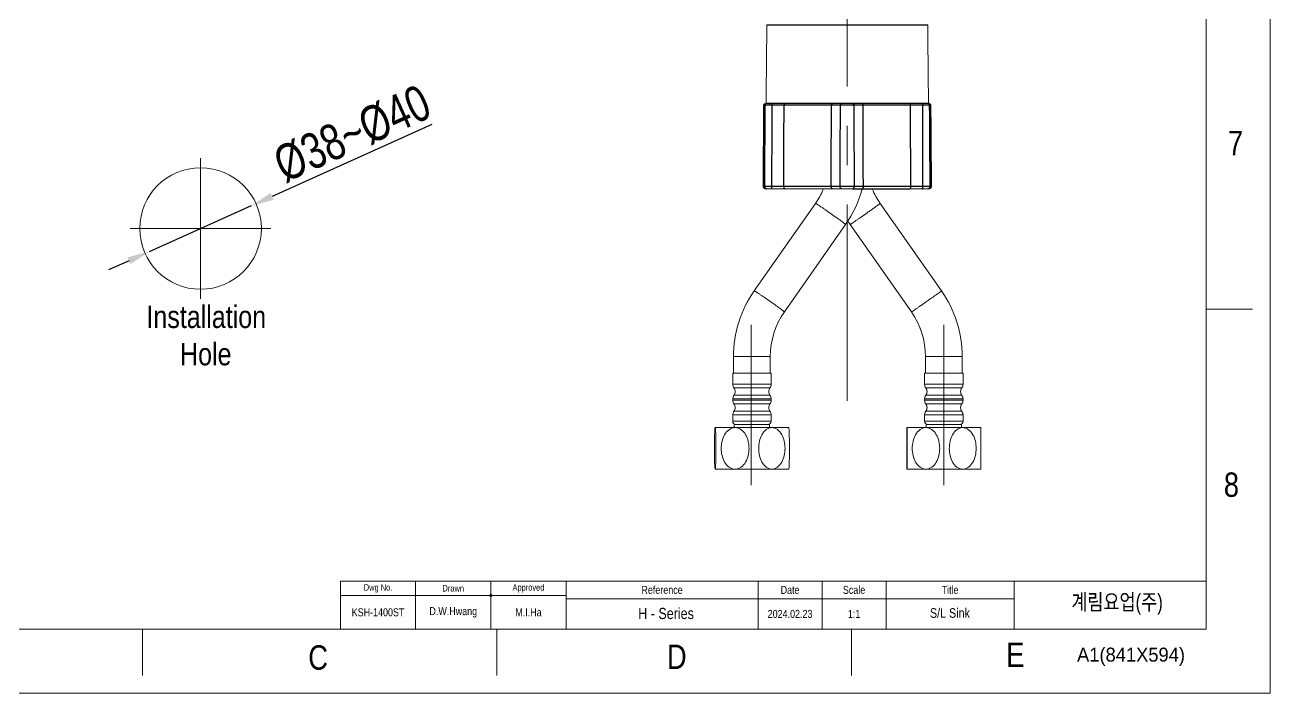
# Model space of a CAD drawing. Header units: inches. Extents: x 5272 to 5866, y 423 to 1263.
# Drawn here: x 5477.2 to 5866.3, y 422.5 to 631.4 of the extents above; entities that cross this region are included whole.
import ezdxf

# ---------------------------------------------------------------- set-up
doc = ezdxf.new("R2010")
doc.units = ezdxf.units.IN
doc.header["$LTSCALE"] = 4.84
doc.header["$MEASUREMENT"] = 0
doc.header["$PDMODE"] = 3
doc.header["$PDSIZE"] = 0.3125
doc.linetypes.add('CENTERX2', pattern=[20.32, 12.7, -2.54, 2.54, -2.54])
doc.layers.get('0').update_dxf_attribs({"linetype": 'CONTINUOUS', "lineweight": 13})
doc.layers.get('Defpoints').update_dxf_attribs({"color": 3, "linetype": 'CONTINUOUS'})
for name, color, linetype, lineweight in [('CENTER', 1, 'CENTERX2', 15), ('DIM', 3, 'CONTINUOUS', 9), ('TEXT', 2, 'CONTINUOUS', 13)]:
    doc.layers.add(name, color=color, linetype=linetype, lineweight=lineweight)
doc.styles.add('ROMANS', font='Gulim.ttf')
doc.styles.get("Standard").update_dxf_attribs({"font": 'arial.ttf', "width": 0.8})
doc.dimstyles.new('ISO-25', dxfattribs={"dimtxt": 2.5, "dimasz": 2.5, "dimexe": 1.25, "dimexo": 0.625, "dimtad": 1, "dimtxsty": 'Standard', "dimcen": 2.5, "dimadec": 0, "dimazin": 0, "dimtfac": 1, "dimtmove": 0, "dimatfit": 3, "dimfxl": 1, "dimarcsym": 0})

# ---------------------------------------------------------------- blocks, each defined once
blk = doc.blocks.new('*D20')
at = {"layer": 'Defpoints', "color": 0, "transparency": 16777216}
for p in [(5548.01, 574.94), (5516.09, 560.59)]:
    blk.add_point(p, dxfattribs=at)
at = {"layer": 'DIM', "color": 0, "lineweight": -2, "transparency": 16777216}
for p, q in [((5604.36, 600.27), (5554.4, 577.81)), ((5516.09, 560.59), (5548.01, 574.94)), ((5509.71, 557.72), (5503.32, 554.85))]:
    blk.add_line(p, q, dxfattribs=at)
at = {"layer": 'DIM', "color": 0, "transparency": 16777216}
for points in [[(5553.92, 578.87), (5554.88, 576.75), (5548.01, 574.94)], [(5509.23, 558.78), (5510.18, 556.66), (5516.09, 560.59)]]:
    blk.add_solid(points, dxfattribs=at)
at = {"layer": 'DIM', "color": 4, "transparency": 16777216, "insert": (5579.46, 597.41), "char_height": 7, "attachment_point": 5, "rotation": 24.2066}
blk.add_mtext('{\\fMS PGothic|b0|i0|c129|p34;\\H1.6x;%%C38~%%C40}', dxfattribs=at)

msp = doc.modelspace()

# ---------------------------------------------------------------- linework, layer by layer
at = {"color": 7, "linetype": 'Continuous'}
for p, q in [((5866.256, 1262.514), (5866.256, 422.514)), ((5846.256, 442.514), (5846.256, 1242.514)), ((5724.171, 575.62), (5705.045, 548.272)), ((5724.171, 575.62), (5724.178, 575.623)), ((5744.437, 575.622), (5763.583, 548.274)), ((5733.595, 569.029), (5714.468, 541.681)), ((5735.016, 569.027), (5735.017, 569.026)), ((5735.016, 569.027), (5754.163, 541.679)), ((5705.052, 548.275), (5705.045, 548.272)), ((5754.163, 541.679), (5754.163, 541.679)), ((5846.256, 542.514), (5860.792, 542.514)), ((5698.587, 527.769), (5710.087, 527.769)), ((5698.587, 527.769), (5698.587, 522.532)), ((5710.087, 527.769), (5710.087, 522.532)), ((5758.548, 527.769), (5770.048, 527.769)), ((5758.548, 527.769), (5758.548, 522.532)), ((5770.048, 527.769), (5770.048, 522.532)), ((5698.337, 522.532), (5698.337, 519.093)), ((5698.338, 522.532), (5710.337, 522.532)), ((5710.337, 522.532), (5710.337, 519.093)), ((5758.298, 522.532), (5770.297, 522.532)), ((5758.298, 522.532), (5758.298, 519.093)), ((5770.298, 522.532), (5770.298, 519.093)), ((5710.337, 519.093), (5698.337, 519.093)), ((5709.962, 517.927), (5698.712, 517.927)), ((5770.298, 519.093), (5758.298, 519.093)), ((5769.923, 517.927), (5758.673, 517.927)), ((5698.337, 514.471), (5710.337, 514.471)), ((5698.337, 514.471), (5698.337, 514.093)), ((5710.337, 514.093), (5698.337, 514.093)), ((5698.712, 515.636), (5709.962, 515.636)), ((5710.337, 514.471), (5710.337, 514.093)), ((5758.298, 514.471), (5770.298, 514.471)), ((5758.298, 514.471), (5758.298, 514.093)), ((5770.298, 514.093), (5758.298, 514.093)), ((5758.673, 515.636), (5769.923, 515.636)), ((5770.298, 514.471), (5770.298, 514.093)), ((5709.962, 512.927), (5698.712, 512.927)), ((5698.712, 510.636), (5709.962, 510.636)), ((5769.923, 512.927), (5758.673, 512.927)), ((5758.673, 510.636), (5769.923, 510.636)), ((5698.337, 509.471), (5710.337, 509.471)), ((5698.337, 509.471), (5698.337, 507.532)), ((5710.337, 507.532), (5698.337, 507.532)), ((5698.837, 506.532), (5698.837, 505.532)), ((5698.838, 506.532), (5709.837, 506.532)), ((5709.837, 506.532), (5709.837, 505.532)), ((5710.337, 509.471), (5710.337, 507.532)), ((5758.298, 509.471), (5770.298, 509.471)), ((5758.298, 509.471), (5758.298, 507.532)), ((5770.298, 507.532), (5758.298, 507.532)), ((5758.798, 506.532), (5769.797, 506.532)), ((5758.798, 506.532), (5758.798, 505.532)), ((5769.798, 506.532), (5769.798, 505.532)), ((5770.298, 509.471), (5770.298, 507.532)), ((5692.814, 505.456), (5692.837, 505.532)), ((5692.824, 505.49), (5692.851, 505.532)), ((5692.838, 505.532), (5715.837, 505.532)), ((5715.861, 505.456), (5715.837, 505.532)), ((5752.789, 505.505), (5752.798, 505.532)), ((5752.796, 505.527), (5752.799, 505.532)), ((5752.798, 505.532), (5775.797, 505.532)), ((5775.806, 505.505), (5775.798, 505.532)), ((5692.824, 492.576), (5692.803, 492.665)), ((5692.837, 492.532), (5692.814, 492.608)), ((5692.851, 492.532), (5692.824, 492.574)), ((5715.837, 492.532), (5692.838, 492.532)), ((5715.837, 492.532), (5715.861, 492.608)), ((5715.851, 492.576), (5715.871, 492.664)), ((5752.798, 492.532), (5752.789, 492.559)), ((5752.799, 492.532), (5752.796, 492.537)), ((5775.797, 492.532), (5752.798, 492.532)), ((5752.802, 492.537), (5752.799, 492.532)), ((5775.798, 492.532), (5775.806, 492.559)), ((5513.861, 442.51), (5513.861, 427.974)), ((5624.661, 442.511), (5624.661, 427.975)), ((5735.461, 442.513), (5735.461, 427.977)), ((5272.256, 422.514), (5866.256, 422.514))]:
    msp.add_line(p, q, dxfattribs=at)
for p, q in [((5575.756, 457.514), (5846.256, 457.514)), ((5575.756, 457.514), (5575.756, 442.514)), ((5599.256, 457.514), (5599.256, 442.514)), ((5622.756, 442.514), (5622.756, 457.514)), ((5646.256, 442.514), (5646.256, 457.514)), ((5706.256, 442.514), (5706.256, 457.514)), ((5706.256, 442.514), (5706.256, 457.514)), ((5706.256, 442.514), (5706.256, 457.514)), ((5726.256, 442.514), (5726.256, 457.514)), ((5746.256, 442.514), (5746.256, 457.514)), ((5786.256, 442.514), (5786.256, 457.514)), ((5646.256, 453.014), (5575.756, 453.014)), ((5646.256, 452.014), (5786.256, 452.014))]:
    msp.add_line(p, q)
at = {"linetype": 'Continuous'}
msp.add_line((5846.256, 442.514), (5292.256, 442.514), dxfattribs=at)
msp.add_circle((5532.051, 567.765), 19)
at = {"color": 7, "linetype": 'Continuous'}
for centre, radius, start, end in [((5704.231, 589.556), 24.328, 325.04966, 337.25766), ((5704.044, 589.639), 36.028, 325.1059, 344.74007), ((5764.363, 589.563), 24.318, 202.76902, 214.97879), ((5764.263, 589.502), 35.701, 212.75365, 214.99508), ((5734.362, 527.771), 35.774, 145.03537, 180.00229), ((5734.294, 527.77), 35.753, 359.99971, 34.99551), ((5734.362, 527.771), 24.274, 145.03707, 180.00338), ((5734.294, 527.77), 24.253, 359.99957, 34.99529), ((5700.337, 519.093), 2, 180, 215.65909), ((5697.087, 516.761), 2, 0.59003, 35.65909), ((5711.587, 516.761), 2, 144.34091, 179.40997), ((5708.337, 519.093), 2, 324.34091, 0), ((5760.298, 519.093), 2, 180, 215.65909), ((5757.048, 516.761), 2, 0.59003, 35.65909), ((5771.548, 516.761), 2, 144.34091, 179.40997), ((5768.298, 519.093), 2, 324.34091, 0), ((5700.337, 514.471), 2, 144.34091, 180), ((5700.337, 514.093), 2, 180, 215.65909), ((5697.087, 516.802), 2, 324.34091, 359.40997), ((5711.587, 516.802), 2, 180.59003, 215.65909), ((5708.337, 514.471), 2, 0, 35.65909), ((5708.337, 514.093), 2, 324.34091, 0), ((5760.298, 514.471), 2, 144.34091, 180), ((5760.298, 514.093), 2, 180, 215.65909), ((5757.048, 516.802), 2, 324.34091, 359.40997), ((5771.548, 516.802), 2, 180.59003, 215.65909), ((5768.298, 514.471), 2, 0, 35.65909), ((5768.298, 514.093), 2, 324.34091, 0), ((5700.337, 509.471), 2, 144.34091, 180), ((5697.087, 511.761), 2, 0.59003, 35.65909), ((5697.087, 511.802), 2, 324.34091, 359.40997), ((5711.587, 511.761), 2, 144.34091, 179.40997), ((5711.587, 511.802), 2, 180.59003, 215.65909), ((5708.337, 509.471), 2, 0, 35.65909), ((5760.298, 509.471), 2, 144.34091, 180), ((5757.048, 511.761), 2, 0.59003, 35.65909), ((5757.048, 511.802), 2, 324.34091, 359.40997), ((5771.548, 511.761), 2, 144.34091, 179.40997), ((5771.548, 511.802), 2, 180.59003, 215.65909), ((5768.298, 509.471), 2, 0, 35.65909), ((5699.337, 507.532), 1, 180, 270), ((5709.337, 507.532), 1, 270, 0), ((5759.298, 507.532), 1, 180, 270), ((5769.298, 507.532), 1, 270, 0)]:
    msp.add_arc(centre, radius, start, end, dxfattribs=at)
for points in [[(5708.756, 606.81), (5708.88, 619.124), (5709.003, 631.438)], [(5759.263, 631.438), (5759.386, 619.124), (5759.509, 606.81)], [(5707.808, 581.032), (5707.904, 593.672), (5707.999, 606.312)], [(5760.266, 606.312), (5760.362, 593.672), (5760.457, 581.032)], [(5710.708, 580.178), (5712.722, 580.178), (5714.737, 580.178)], [(5729.524, 580.178), (5730.999, 580.178), (5732.474, 580.178)], [(5753.528, 580.178), (5755.543, 580.178), (5757.558, 580.178)]]:
    msp.add_open_spline(points, degree=2)
at = {"lineweight": -3}
for points, weights in [([(5709.003, 631.438), (5709.003, 631.438), (5734.133, 631.438)], [1, 0.707106781187, 1]), ([(5734.133, 631.438), (5759.263, 631.438), (5759.263, 631.438)], [1, 0.707106781187, 1]), ([(5707.999, 606.312), (5707.999, 606.312), (5708.3, 606.312)], [0.972553313786, 0.972553313786, 0.978195733654]), ([(5710.534, 606.311), (5708.298, 606.311), (5708.298, 606.311)], [1, 0.758819045103, 0.914835766825]), ([(5708.588, 606.704), (5708.403, 606.555), (5708.401, 606.311)], [0.85789133668, 0.833547852898, 1]), ([(5710.664, 606.81), (5708.801, 606.81), (5708.801, 606.81)], [1, 0.793353340291, 1]), ([(5710.664, 606.81), (5710.535, 606.81), (5710.534, 606.311)], [1, 0.709570736537, 1]), ([(5729.179, 606.312), (5720.307, 606.312), (5714.388, 606.312)], [1, 0.945106627571, 1]), ([(5729.424, 606.81), (5720.544, 606.81), (5714.667, 606.81)], [1, 0.943135436436, 1]), ([(5732.355, 606.81), (5732.002, 606.81), (5732, 606.311)], [1, 0.709570736536, 1]), ([(5736.266, 606.311), (5734.133, 606.311), (5732, 606.311)], [1, 0.707106781187, 1]), ([(5735.91, 606.81), (5734.133, 606.81), (5732.355, 606.81)], [1, 0.707106781187, 1]), ([(5735.91, 606.81), (5736.263, 606.81), (5736.266, 606.311)], [1, 0.709570736536, 1]), ([(5753.598, 606.81), (5747.721, 606.81), (5738.841, 606.81)], [1, 0.943135436436, 1]), ([(5753.878, 606.312), (5747.959, 606.312), (5739.087, 606.312)], [1, 0.945106627571, 1]), ([(5759.465, 606.81), (5759.465, 606.81), (5757.601, 606.81)], [1, 0.793353340291, 1]), ([(5757.601, 606.81), (5757.731, 606.81), (5757.731, 606.311)], [1, 0.709570736537, 1]), ([(5759.967, 606.311), (5759.967, 606.311), (5757.731, 606.311)], [0.914835766825, 0.758819045103, 1]), ([(5759.865, 606.311), (5759.864, 606.41), (5759.827, 606.502)], [1, 0.924975297021, 0.888711881317]), ([(5759.967, 606.312), (5760.266, 606.312), (5760.266, 606.312)], [0.978152195993, 0.972553313786, 0.972553313786]), ([(5708.131, 581.032), (5707.808, 581.032), (5707.808, 581.032)], [0.978764021773, 0.972757538549, 0.972757538549]), ([(5708.122, 581.031), (5708.122, 581.031), (5710.488, 581.031)], [0.914835766825, 0.758819045103, 1]), ([(5708.23, 581.031), (5708.228, 580.261), (5708.967, 580.182)], [1, 0.727371173155, 0.962275279492]), ([(5710.708, 580.178), (5710.488, 580.181), (5710.488, 581.031)], [1, 0.707106781187, 1]), ([(5714.265, 581.032), (5720.212, 581.032), (5729.11, 581.032)], [1, 0.945515077098, 1]), ([(5731.875, 581.031), (5734.133, 581.031), (5736.391, 581.031)], [1, 0.707106781187, 1]), ([(5735.791, 580.178), (5736.392, 580.181), (5736.391, 581.031)], [1, 0.707106781187, 1]), ([(5738.741, 580.178), (5747.653, 580.178), (5753.528, 580.178)], [1, 0.942180502973, 1]), ([(5739.155, 581.032), (5748.053, 581.032), (5754, 581.032)], [1, 0.945515077098, 1]), ([(5757.777, 581.031), (5760.144, 581.031), (5760.144, 581.031)], [1, 0.758819045102, 0.914835766825]), ([(5759.655, 580.311), (5760.036, 580.562), (5760.035, 581.031)], [0.864161764924, 0.814138159373, 1]), ([(5760.457, 581.032), (5760.457, 581.032), (5760.144, 581.032)], [0.972757538549, 0.972757538549, 0.978584049789])]:
    msp.add_rational_spline(points, weights, degree=2, dxfattribs=at)
for points, weights, knots in [([(5707.999, 606.312), (5708, 606.518), (5708.146, 606.663), (5708.293, 606.81), (5708.501, 606.81)], [0.99689541334, 0.853553390593, 0.853553390593, 0.853553390593, 1], [0.00443614, 0.00443614, 0.00443614, 0.41628463, 0.41628463, 0.83256926, 0.83256926, 0.83256926]), ([(5760.266, 606.312), (5760.265, 606.518), (5760.119, 606.663), (5759.972, 606.81), (5759.764, 606.81)], [0.99689541334, 0.853553390593, 0.853553390593, 0.853553390593, 1], [0.00443614, 0.00443614, 0.00443614, 0.41628463, 0.41628463, 0.83256926, 0.83256926, 0.83256926]), ([(5708.969, 580.178), (5708.618, 580.178), (5708.37, 580.426), (5708.122, 580.674), (5708.122, 581.025)], [1, 0.853553390593, 0.853553390593, 0.853553390593, 1], [0, 0, 0, 0.7020568, 0.7020568, 1.4041136, 1.4041136, 1.4041136])]:
    msp.add_rational_spline(points, weights, degree=2, knots=knots)
for points, degree in [([(5708.122, 581.031), (5708.21, 593.671), (5708.298, 606.311)], 2), ([(5708.401, 606.311), (5708.316, 593.671), (5708.23, 581.031)], 2), ([(5710.534, 606.311), (5710.511, 593.671), (5710.488, 581.031)], 2), ([(5714.388, 606.311), (5712.461, 606.311), (5710.534, 606.311)], 2), ([(5714.667, 606.81), (5712.666, 606.81), (5710.664, 606.81)], 2), ([(5714.265, 581.032), (5714.306, 589.458), (5714.347, 597.885), (5714.388, 606.311)], 3), ([(5729.11, 581.032), (5729.133, 589.458), (5729.156, 597.885), (5729.179, 606.311)], 3), ([(5732, 606.311), (5730.589, 606.311), (5729.179, 606.311)], 2), ([(5732.355, 606.81), (5730.89, 606.81), (5729.424, 606.81)], 2), ([(5731.875, 581.031), (5731.937, 593.671), (5732, 606.311)], 2), ([(5738.841, 606.81), (5737.376, 606.81), (5735.91, 606.81)], 2), ([(5739.087, 606.311), (5737.676, 606.311), (5736.266, 606.311)], 2), ([(5736.391, 581.031), (5736.328, 593.671), (5736.266, 606.311)], 2), ([(5739.155, 581.032), (5739.133, 589.458), (5739.11, 597.885), (5739.087, 606.311)], 3), ([(5757.601, 606.81), (5755.6, 606.81), (5753.598, 606.81)], 2), ([(5757.731, 606.311), (5755.805, 606.311), (5753.878, 606.311)], 2), ([(5754, 581.032), (5753.959, 589.458), (5753.919, 597.885), (5753.878, 606.311)], 3), ([(5757.777, 581.031), (5757.754, 593.671), (5757.731, 606.311)], 2), ([(5760.035, 581.031), (5759.95, 593.671), (5759.865, 606.311)], 2), ([(5759.967, 606.311), (5760.056, 593.671), (5760.144, 581.031)], 2), ([(5710.488, 581.031), (5712.377, 581.031), (5714.265, 581.031)], 2), ([(5729.11, 581.031), (5730.492, 581.031), (5731.875, 581.031)], 2), ([(5735.791, 580.178), (5737.266, 580.178), (5738.741, 580.178)], 2), ([(5736.391, 581.031), (5737.773, 581.031), (5739.155, 581.031)], 2), ([(5754, 581.031), (5755.889, 581.031), (5757.777, 581.031)], 2)]:
    msp.add_open_spline(points, degree=degree, dxfattribs=at)
for points, weights, knots in [([(5708.298, 606.311), (5708.3, 606.518), (5708.445, 606.663), (5708.592, 606.81), (5708.801, 606.81)], [0.997126641142, 0.853553390593, 0.853553390593, 0.853553390593, 1], [0.00410409, 0.00410409, 0.00410409, 0.41628463, 0.41628463, 0.83256926, 0.83256926, 0.83256926]), ([(5759.967, 606.311), (5759.966, 606.518), (5759.82, 606.663), (5759.673, 606.81), (5759.465, 606.81)], [0.997126641142, 0.853553390593, 0.853553390593, 0.853553390593, 1], [0.00410409, 0.00410409, 0.00410409, 0.41628463, 0.41628463, 0.83256926, 0.83256926, 0.83256926]), ([(5732.474, 580.178), (5732.225, 580.178), (5732.049, 580.428), (5731.873, 580.678), (5731.875, 581.031)], [1, 0.923210217113, 1, 0.923210217113, 1], [0, 0, 0, 0.6685498, 0.6685498, 1.3370995, 1.3370995, 1.3370995]), ([(5757.558, 580.178), (5757.649, 580.178), (5757.713, 580.428), (5757.778, 580.678), (5757.777, 581.031)], [1, 0.923210217113, 1, 0.923210217113, 1], [0, 0, 0, 0.6685498, 0.6685498, 1.3370995, 1.3370995, 1.3370995]), ([(5760.144, 581.025), (5760.144, 580.674), (5759.896, 580.426), (5759.647, 580.178), (5759.296, 580.178)], [1, 0.853553390593, 0.853553390593, 0.853553390593, 1], [0, 0, 0, 0.7020568, 0.7020568, 1.4041136, 1.4041136, 1.4041136])]:
    msp.add_rational_spline(points, weights, degree=2, knots=knots, dxfattribs=at)
for points, weights in [([(5708.501, 606.81), (5708.501, 606.81), (5708.758, 606.81)], [1, 0.994010013257, 0.993031662969]), ([(5759.764, 606.81), (5759.764, 606.81), (5759.465, 606.81)], [1, 0.993535787301, 0.992908163617]), ([(5708.656, 580.178), (5707.808, 580.178), (5707.808, 581.025)], [1, 0.707106781187, 1]), ([(5708.656, 580.178), (5708.656, 580.178), (5708.958, 580.178)], [1, 0.993423043113, 0.992787533477]), ([(5708.969, 580.178), (5708.969, 580.178), (5710.708, 580.178)], [1, 0.793353340291, 1]), ([(5714.737, 580.178), (5720.612, 580.178), (5729.524, 580.178)], [1, 0.942180502973, 1]), ([(5732.474, 580.178), (5734.133, 580.178), (5735.791, 580.178)], [1, 0.707106781187, 1]), ([(5757.558, 580.178), (5759.296, 580.178), (5759.296, 580.178)], [1, 0.793353340291, 1]), ([(5759.296, 580.178), (5759.61, 580.178), (5759.61, 580.178)], [0.992766999176, 0.993307259035, 1]), ([(5760.457, 581.025), (5760.457, 580.178), (5759.61, 580.178)], [1, 0.707106781187, 1])]:
    msp.add_rational_spline(points, weights, degree=2)
for points, knots in [([(5709.953, 606.81), (5709.91, 606.81), (5709.867, 606.804), (5709.826, 606.794), (5709.786, 606.784), (5709.748, 606.77), (5709.712, 606.751)], [0.00597857, 0.00597857, 0.00597857, 0.00597857, 0.13503859, 0.13503859, 0.13503859, 0.2577187, 0.2577187, 0.2577187, 0.2577187]), ([(5714.596, 606.794), (5714.566, 606.78), (5714.537, 606.757), (5714.511, 606.725), (5714.487, 606.696), (5714.464, 606.658), (5714.446, 606.615), (5714.427, 606.572), (5714.413, 606.524), (5714.403, 606.472), (5714.393, 606.421), (5714.388, 606.366), (5714.388, 606.312)], [-0.67220824, -0.67220824, -0.67220824, -0.67220824, -0.49736249, -0.49736249, -0.49736249, -0.32956837, -0.32956837, -0.32956837, -0.16488275, -0.16488275, -0.16488275, 0, 0, 0, 0]), ([(5729.362, 606.794), (5729.336, 606.78), (5729.311, 606.757), (5729.288, 606.725), (5729.266, 606.696), (5729.246, 606.658), (5729.23, 606.615), (5729.214, 606.572), (5729.201, 606.524), (5729.192, 606.472), (5729.183, 606.421), (5729.179, 606.366), (5729.179, 606.312)], [0.13503859, 0.13503859, 0.13503859, 0.13503859, 0.30988434, 0.30988434, 0.30988434, 0.47767846, 0.47767846, 0.47767846, 0.64236407, 0.64236407, 0.64236407, 0.80724683, 0.80724683, 0.80724683, 0.80724683]), ([(5738.903, 606.794), (5738.929, 606.78), (5738.955, 606.757), (5738.978, 606.725), (5739, 606.696), (5739.019, 606.658), (5739.036, 606.615), (5739.052, 606.572), (5739.065, 606.524), (5739.073, 606.472), (5739.082, 606.421), (5739.087, 606.366), (5739.087, 606.312)], [-0.67220824, -0.67220824, -0.67220824, -0.67220824, -0.49736249, -0.49736249, -0.49736249, -0.32956837, -0.32956837, -0.32956837, -0.16488275, -0.16488275, -0.16488275, 0, 0, 0, 0]), ([(5753.669, 606.794), (5753.699, 606.78), (5753.728, 606.757), (5753.754, 606.725), (5753.779, 606.696), (5753.801, 606.658), (5753.82, 606.615), (5753.838, 606.572), (5753.853, 606.524), (5753.862, 606.472), (5753.872, 606.421), (5753.878, 606.366), (5753.878, 606.312)], [0.13503859, 0.13503859, 0.13503859, 0.13503859, 0.30988434, 0.30988434, 0.30988434, 0.47767846, 0.47767846, 0.47767846, 0.64236407, 0.64236407, 0.64236407, 0.80724683, 0.80724683, 0.80724683, 0.80724683]), ([(5714.265, 581.025), (5714.265, 580.936), (5714.273, 580.845), (5714.289, 580.76), (5714.305, 580.673), (5714.329, 580.59), (5714.359, 580.518), (5714.389, 580.445), (5714.427, 580.38), (5714.468, 580.328), (5714.511, 580.275), (5714.56, 580.234), (5714.61, 580.209), (5714.65, 580.189), (5714.691, 580.179), (5714.733, 580.178)], [0.0059714, 0.0059714, 0.0059714, 0.0059714, 0.2778304, 0.2778304, 0.2778304, 0.5553457, 0.5553457, 0.5553457, 0.8378475, 0.8378475, 0.8378475, 1.1320665, 1.1320665, 1.1320665, 1.366222, 1.366222, 1.366222, 1.366222]), ([(5729.521, 580.178), (5729.485, 580.179), (5729.448, 580.189), (5729.413, 580.209), (5729.37, 580.234), (5729.327, 580.275), (5729.289, 580.328), (5729.253, 580.38), (5729.22, 580.445), (5729.193, 580.518), (5729.166, 580.59), (5729.145, 580.673), (5729.131, 580.76), (5729.117, 580.845), (5729.11, 580.936), (5729.11, 581.025)], [0.0077285, 0.0077285, 0.0077285, 0.0077285, 0.2418841, 0.2418841, 0.2418841, 0.536103, 0.536103, 0.536103, 0.8186049, 0.8186049, 0.8186049, 1.0961202, 1.0961202, 1.0961202, 1.3679792, 1.3679792, 1.3679792, 1.3679792]), ([(5739.155, 581.025), (5739.155, 580.936), (5739.148, 580.845), (5739.134, 580.76), (5739.12, 580.673), (5739.099, 580.59), (5739.073, 580.518), (5739.046, 580.445), (5739.013, 580.38), (5738.976, 580.328), (5738.938, 580.275), (5738.896, 580.234), (5738.852, 580.209), (5738.817, 580.189), (5738.781, 580.179), (5738.745, 580.178)], [0.0059714, 0.0059714, 0.0059714, 0.0059714, 0.2778304, 0.2778304, 0.2778304, 0.5553457, 0.5553457, 0.5553457, 0.8378475, 0.8378475, 0.8378475, 1.1320665, 1.1320665, 1.1320665, 1.366222, 1.366222, 1.366222, 1.366222]), ([(5753.533, 580.178), (5753.574, 580.179), (5753.616, 580.189), (5753.656, 580.209), (5753.706, 580.234), (5753.754, 580.275), (5753.797, 580.328), (5753.839, 580.38), (5753.876, 580.445), (5753.907, 580.518), (5753.937, 580.59), (5753.961, 580.673), (5753.977, 580.76), (5753.992, 580.845), (5754, 580.936), (5754, 581.025)], [0.0077285, 0.0077285, 0.0077285, 0.0077285, 0.2418841, 0.2418841, 0.2418841, 0.536103, 0.536103, 0.536103, 0.8186049, 0.8186049, 0.8186049, 1.0961202, 1.0961202, 1.0961202, 1.3679792, 1.3679792, 1.3679792, 1.3679792])]:
    msp.add_open_spline(points, degree=3, knots=knots, dxfattribs=at)
at = {"color": 7, "linetype": 'Continuous'}
for points, knots in [([(5724.178, 575.623), (5724.23, 575.623), (5724.381, 575.515), (5724.69, 575.354), (5725.155, 575.047), (5725.761, 574.655), (5726.483, 574.17), (5727.602, 573.411), (5729.066, 572.396), (5730.514, 571.372), (5731.593, 570.593), (5732.272, 570.095), (5732.823, 569.681), (5733.196, 569.393), (5733.409, 569.218), (5733.517, 569.126), (5733.564, 569.075), (5733.601, 569.038), (5733.595, 569.029)], [0, 0, 0, 0, 0.0134507, 0.0449461, 0.0934173, 0.1570847, 0.2335751, 0.3200215, 0.5096002, 0.6977059, 0.7823665, 0.8564468, 0.917174, 0.962294, 0.9784578, 0.9901518, 0.9972879, 1, 1, 1, 1]), ([(5735.017, 569.026), (5735.029, 569.026), (5735.065, 569.056), (5735.142, 569.096), (5735.262, 569.178), (5735.507, 569.338), (5735.909, 569.611), (5736.497, 570.012), (5737.209, 570.502), (5738.322, 571.273), (5739.499, 572.094), (5740.694, 572.933), (5741.56, 573.543), (5742.355, 574.106), (5743.05, 574.601), (5743.555, 574.963), (5743.887, 575.205), (5744.082, 575.345), (5744.227, 575.457), (5744.349, 575.539), (5744.39, 575.589), (5744.442, 575.614), (5744.437, 575.622)], [0, 0, 0, 0, 0.0031194, 0.0109513, 0.0234433, 0.0404871, 0.0875076, 0.1502338, 0.2262817, 0.3127486, 0.5035044, 0.6005309, 0.6937263, 0.7795462, 0.8547214, 0.9163833, 0.9413972, 0.9621917, 0.9785856, 0.9904098, 0.9975579, 1, 1, 1, 1]), ([(5714.468, 541.681), (5714.474, 541.69), (5714.437, 541.728), (5714.39, 541.778), (5714.282, 541.87), (5714.069, 542.045), (5713.696, 542.333), (5713.145, 542.747), (5712.466, 543.245), (5711.387, 544.024), (5709.939, 545.049), (5708.476, 546.063), (5707.357, 546.822), (5706.634, 547.307), (5706.028, 547.699), (5705.564, 548.006), (5705.255, 548.167), (5705.104, 548.275), (5705.052, 548.275)], [0, 0, 0, 0, 0.0027121, 0.0098482, 0.0215422, 0.037706, 0.082826, 0.1435532, 0.2176335, 0.3022941, 0.4903998, 0.6799785, 0.7664249, 0.8429153, 0.9065827, 0.9550539, 0.9865493, 1, 1, 1, 1]), ([(5763.583, 548.274), (5763.589, 548.267), (5763.536, 548.242), (5763.495, 548.192), (5763.374, 548.109), (5763.228, 547.998), (5763.034, 547.857), (5762.701, 547.615), (5762.196, 547.253), (5761.501, 546.758), (5760.706, 546.195), (5759.841, 545.585), (5758.645, 544.747), (5757.468, 543.926), (5756.355, 543.155), (5755.644, 542.665), (5755.055, 542.264), (5754.653, 541.99), (5754.408, 541.83), (5754.288, 541.748), (5754.211, 541.708), (5754.175, 541.679), (5754.163, 541.679)], [0, 0, 0, 0, 0.0024421, 0.0095902, 0.0214144, 0.0378083, 0.0586028, 0.0836167, 0.1452786, 0.2204538, 0.3062737, 0.3994691, 0.4964956, 0.6872514, 0.7737183, 0.8497662, 0.9124924, 0.9595129, 0.9765567, 0.9890487, 0.9968806, 1, 1, 1, 1]), ([(5692.613, 499.032), (5692.613, 499.726), (5692.621, 501.067), (5692.651, 502.693), (5692.691, 503.867), (5692.723, 504.578), (5692.767, 505.103), (5692.793, 505.39), (5692.824, 505.488)], [0, 0, 0, 0, 0.322331, 0.6223487, 0.75464, 0.8674346, 0.9524225, 1, 1, 1, 1]), ([(5692.851, 505.532), (5692.868, 505.532), (5692.887, 505.45), (5692.911, 505.343), (5692.934, 505.13), (5692.967, 504.738), (5693.001, 504.113), (5693.033, 503.257), (5693.058, 502.284), (5693.082, 500.864), (5693.089, 499.772), (5693.089, 499.032)], [0, 0, 0, 0, 0.007871, 0.0278643, 0.0596332, 0.1018085, 0.2114826, 0.3460223, 0.4972398, 0.6593623, 1, 1, 1, 1]), ([(5694.721, 499.032), (5694.721, 499.777), (5694.892, 501.262), (5695.686, 503.32), (5697.035, 504.998), (5698.413, 505.532), (5699.078, 505.532)], [0, 0, 0, 0, 0.2617512, 0.5190438, 0.7664601, 1, 1, 1, 1]), ([(5699.078, 505.532), (5699.743, 505.532), (5701.121, 504.998), (5702.469, 503.32), (5703.263, 501.261), (5703.435, 499.777), (5703.435, 499.032)], [0, 0, 0, 0, 0.2335377, 0.4809491, 0.7382541, 1, 1, 1, 1]), ([(5706.446, 499.032), (5706.446, 499.776), (5706.606, 501.255), (5707.352, 503.304), (5708.609, 504.98), (5709.932, 505.532), (5710.564, 505.532)], [0, 0, 0, 0, 0.2666788, 0.5270956, 0.773472, 1, 1, 1, 1]), ([(5710.564, 505.532), (5711.197, 505.532), (5712.52, 504.98), (5713.777, 503.304), (5714.523, 501.254), (5714.683, 499.776), (5714.683, 499.032)], [0, 0, 0, 0, 0.2265261, 0.4728971, 0.7333268, 1, 1, 1, 1]), ([(5716.062, 499.032), (5716.062, 499.726), (5716.054, 501.067), (5716.024, 502.693), (5715.983, 503.866), (5715.952, 504.578), (5715.908, 505.103), (5715.882, 505.39), (5715.851, 505.488)], [0, 0, 0, 0, 0.322332, 0.6223348, 0.7546078, 0.8674161, 0.9524245, 1, 1, 1, 1]), ([(5752.714, 499.032), (5752.714, 499.755), (5752.718, 501.147), (5752.728, 502.83), (5752.747, 504.027), (5752.752, 504.728), (5752.783, 505.207), (5752.774, 505.455), (5752.796, 505.526)], [0, 0, 0, 0, 0.3342282, 0.6429496, 0.7767855, 0.8877296, 0.9657601, 1, 1, 1, 1]), ([(5752.799, 505.532), (5752.811, 505.532), (5752.802, 505.462), (5752.814, 505.433), (5752.816, 505.4)], [0, 0, 0, 0, 0.2591181, 1, 1, 1, 1]), ([(5752.816, 505.4), (5752.836, 505.079), (5752.849, 504.236), (5752.881, 502.113), (5752.884, 500.312), (5752.884, 499.032)], [0, 0, 0, 0, 0.1516086, 0.3970065, 1, 1, 1, 1]), ([(5754.436, 499.032), (5754.436, 499.777), (5754.604, 501.259), (5755.384, 503.315), (5756.704, 504.993), (5758.066, 505.532), (5758.721, 505.532)], [0, 0, 0, 0, 0.263235, 0.5214628, 0.7685575, 1, 1, 1, 1]), ([(5758.721, 505.532), (5759.376, 505.532), (5760.737, 504.993), (5762.058, 503.315), (5762.837, 501.259), (5763.005, 499.777), (5763.005, 499.032)], [0, 0, 0, 0, 0.2314404, 0.4785299, 0.7367704, 1, 1, 1, 1]), ([(5766.019, 499.032), (5766.019, 499.776), (5766.183, 501.257), (5766.946, 503.309), (5768.234, 504.986), (5769.576, 505.532), (5770.219, 505.532)], [0, 0, 0, 0, 0.2649909, 0.5243316, 0.7710551, 1, 1, 1, 1]), ([(5770.219, 505.532), (5770.862, 505.532), (5772.204, 504.986), (5773.493, 503.309), (5774.255, 501.257), (5774.419, 499.776), (5774.419, 499.032)], [0, 0, 0, 0, 0.2289429, 0.4756611, 0.7350146, 1, 1, 1, 1]), ([(5775.881, 499.032), (5775.881, 499.755), (5775.877, 501.147), (5775.868, 502.83), (5775.848, 504.027), (5775.843, 504.728), (5775.812, 505.207), (5775.821, 505.455), (5775.799, 505.526)], [0, 0, 0, 0, 0.3342209, 0.642962, 0.776808, 0.887735, 0.9657459, 1, 1, 1, 1]), ([(5692.803, 492.665), (5692.747, 492.984), (5692.711, 493.831), (5692.649, 495.291), (5692.621, 497.093), (5692.613, 498.372), (5692.613, 499.032)], [0, 0, 0, 0, 0.1523003, 0.3976655, 0.689244, 1, 1, 1, 1]), ([(5693.089, 499.032), (5693.089, 498.292), (5693.082, 497.2), (5693.058, 495.78), (5693.033, 494.807), (5693.001, 493.95), (5692.967, 493.325), (5692.934, 492.934), (5692.911, 492.72), (5692.887, 492.613), (5692.868, 492.532), (5692.851, 492.532)], [0, 0, 0, 0, 0.3406222, 0.5027315, 0.6539841, 0.7885312, 0.8981894, 0.9403542, 0.9721184, 0.9921226, 1, 1, 1, 1]), ([(5699.078, 492.532), (5698.413, 492.532), (5697.035, 493.065), (5695.686, 494.744), (5694.893, 496.802), (5694.721, 498.287), (5694.721, 499.032)], [0, 0, 0, 0, 0.2335377, 0.4809491, 0.7382541, 1, 1, 1, 1]), ([(5703.435, 499.032), (5703.435, 498.287), (5703.264, 496.802), (5702.469, 494.744), (5701.121, 493.065), (5699.743, 492.532), (5699.078, 492.532)], [0, 0, 0, 0, 0.2617512, 0.5190438, 0.7664601, 1, 1, 1, 1]), ([(5710.564, 492.532), (5709.932, 492.532), (5708.609, 493.084), (5707.352, 494.76), (5706.606, 496.809), (5706.446, 498.287), (5706.446, 499.032)], [0, 0, 0, 0, 0.2265261, 0.4728971, 0.7333268, 1, 1, 1, 1]), ([(5714.683, 499.032), (5714.683, 498.287), (5714.523, 496.809), (5713.777, 494.76), (5712.52, 493.084), (5711.197, 492.532), (5710.564, 492.532)], [0, 0, 0, 0, 0.2666788, 0.5270956, 0.773472, 1, 1, 1, 1]), ([(5715.871, 492.664), (5715.928, 492.982), (5715.964, 493.829), (5716.026, 495.289), (5716.054, 497.092), (5716.062, 498.371), (5716.062, 499.032)], [0, 0, 0, 0, 0.152063, 0.3974447, 0.6891184, 1, 1, 1, 1]), ([(5752.796, 492.537), (5752.774, 492.608), (5752.783, 492.857), (5752.752, 493.336), (5752.747, 494.036), (5752.728, 495.234), (5752.718, 496.916), (5752.714, 498.308), (5752.714, 499.032)], [0, 0, 0, 0, 0.0342756, 0.1123, 0.2232287, 0.3570702, 0.6657955, 1, 1, 1, 1]), ([(5752.884, 499.032), (5752.884, 498.307), (5752.88, 496.913), (5752.871, 495.228), (5752.851, 494.03), (5752.847, 493.329), (5752.814, 492.853), (5752.826, 492.606), (5752.802, 492.537)], [0, 0, 0, 0, 0.3347226, 0.6438062, 0.7777053, 0.8885677, 0.9663031, 1, 1, 1, 1]), ([(5758.721, 492.532), (5758.066, 492.532), (5756.704, 493.071), (5755.384, 494.749), (5754.604, 496.804), (5754.436, 498.287), (5754.436, 499.032)], [0, 0, 0, 0, 0.2314404, 0.4785299, 0.7367704, 1, 1, 1, 1]), ([(5763.005, 499.032), (5763.005, 498.287), (5762.838, 496.804), (5762.058, 494.749), (5760.737, 493.071), (5759.376, 492.532), (5758.721, 492.532)], [0, 0, 0, 0, 0.263235, 0.5214628, 0.7685575, 1, 1, 1, 1]), ([(5770.219, 492.532), (5769.576, 492.532), (5768.234, 493.077), (5766.946, 494.754), (5766.184, 496.807), (5766.019, 498.287), (5766.019, 499.032)], [0, 0, 0, 0, 0.2289429, 0.4756611, 0.7350146, 1, 1, 1, 1]), ([(5774.419, 499.032), (5774.419, 498.287), (5774.255, 496.807), (5773.492, 494.754), (5772.204, 493.077), (5770.863, 492.532), (5770.219, 492.532)], [0, 0, 0, 0, 0.2649909, 0.5243316, 0.7710551, 1, 1, 1, 1]), ([(5775.799, 492.537), (5775.821, 492.608), (5775.812, 492.857), (5775.843, 493.336), (5775.848, 494.036), (5775.868, 495.234), (5775.877, 496.916), (5775.881, 498.308), (5775.881, 499.032)], [0, 0, 0, 0, 0.0342604, 0.1123024, 0.223248, 0.3570797, 0.6657869, 1, 1, 1, 1])]:
    msp.add_open_spline(points, degree=3, knots=knots, dxfattribs=at)
at = {"layer": 'CENTER'}
for p, q in [((5734.133, 513.865), (5734.133, 964.56)), ((5532.051, 545.765), (5532.051, 589.765)), ((5554.051, 567.765), (5510.051, 567.765)), ((5704.13, 537.674), (5704.13, 487.532)), ((5764.298, 537.674), (5764.298, 487.532))]:
    msp.add_line(p, q, dxfattribs=at)
at = {"layer": 'TEXT'}
msp.add_point((5622.756, 453.014), dxfattribs=at)

# ---------------------------------------------------------------- texts
at = {"char_height": 7.624, "attachment_point": 5}
for s, width, insert in [('7', 50, (5855.455, 594.497)), ('8', 50, (5854.176, 487.637)), ('C', 10, (5568.778, 433.596)), ('D', 10, (5680.859, 433.876)), ('E', 10, (5786.652, 434.51))]:
    msp.add_mtext_dynamic_manual_height_columns(s, width=width, gutter_width=12.5, heights=[0], dxfattribs=dict(at, insert=insert))
at = {"layer": 'TEXT', "style": 'ROMANS'}
msp.add_text('A1(841X594)', height=4.375, dxfattribs=at).set_placement((5805.935, 432.353))
at = {"layer": 'TEXT'}
for s, width, insert, char_height, attachment_point in [('\\pi-4.00508;Installation \\P\\pi6.49206;Hole', 28.12245, (5519.138, 543.665), 7, 1), ('Dwg No.', 23.5, (5587.506, 455.264), 2, 5), ('Drawn', 23.5, (5611.006, 455.264), 2, 5), ('Approved', 23.5, (5634.506, 455.264), 2, 5), ('Reference', 60, (5676.256, 454.764), 2.5, 5), ('Date', 20, (5716.256, 454.764), 2.5, 5), ('Scale', 20, (5736.256, 454.764), 2.5, 5), ('Title', 40, (5766.256, 454.764), 2.5, 5), ('KSH-1400ST', 23.5, (5587.506, 447.764), 2.5, 5), ('D.W.Hwang', 23.5, (5611.006, 447.764), 2.5, 5), ('M.I.Ha', 23.5, (5634.506, 447.764), 2.5, 5), ('H - Series', 60, (5677.505, 447.397), 3.5, 5), ('2024.02.23', 20, (5716.256, 447.264), 2.5, 5), ('1:1', 20, (5736.256, 447.264), 2.5, 5), ('S/L Sink', 31.81379, (5766.209, 447.542), 3, 5)]:
    msp.add_mtext_dynamic_manual_height_columns(s, width=width, gutter_width=12.5, heights=[0], dxfattribs=dict(at, insert=insert, char_height=char_height, attachment_point=attachment_point))
at = {"layer": 'TEXT', "linetype": 'CENTERX2', "insert": (5818.432, 450.256), "char_height": 5, "attachment_point": 5}
msp.add_mtext_dynamic_manual_height_columns('{\\fHYGothic-Medium|b0|i0|c129|p18;계림요업(주)}', width=60, gutter_width=12.5, heights=[0], dxfattribs=at)

# ---------------------------------------------------------------- dimensions: what is measured, and where the dimension line sits
at = {"layer": 'DIM'}
dim = msp.add_diameter_dim_2p(p1=(5516.09, 560.589), p2=(5548.012, 574.94), text='{\\fMS PGothic|b0|i0|c129|p34;\\H1.6x;%%C38~%%C40}', dimstyle='ISO-25', override={"dimtxt": 7, "dimasz": 7, "dimgap": 2, "dimclrt": 4, "dimfxl": 1.25}, dxfattribs=at)
dim.commit()
dim.dimension.update_dxf_attribs({"geometry": '*D20', "text_midpoint": (5582.571, 590.477)})

doc.saveas('drawing.dxf')
